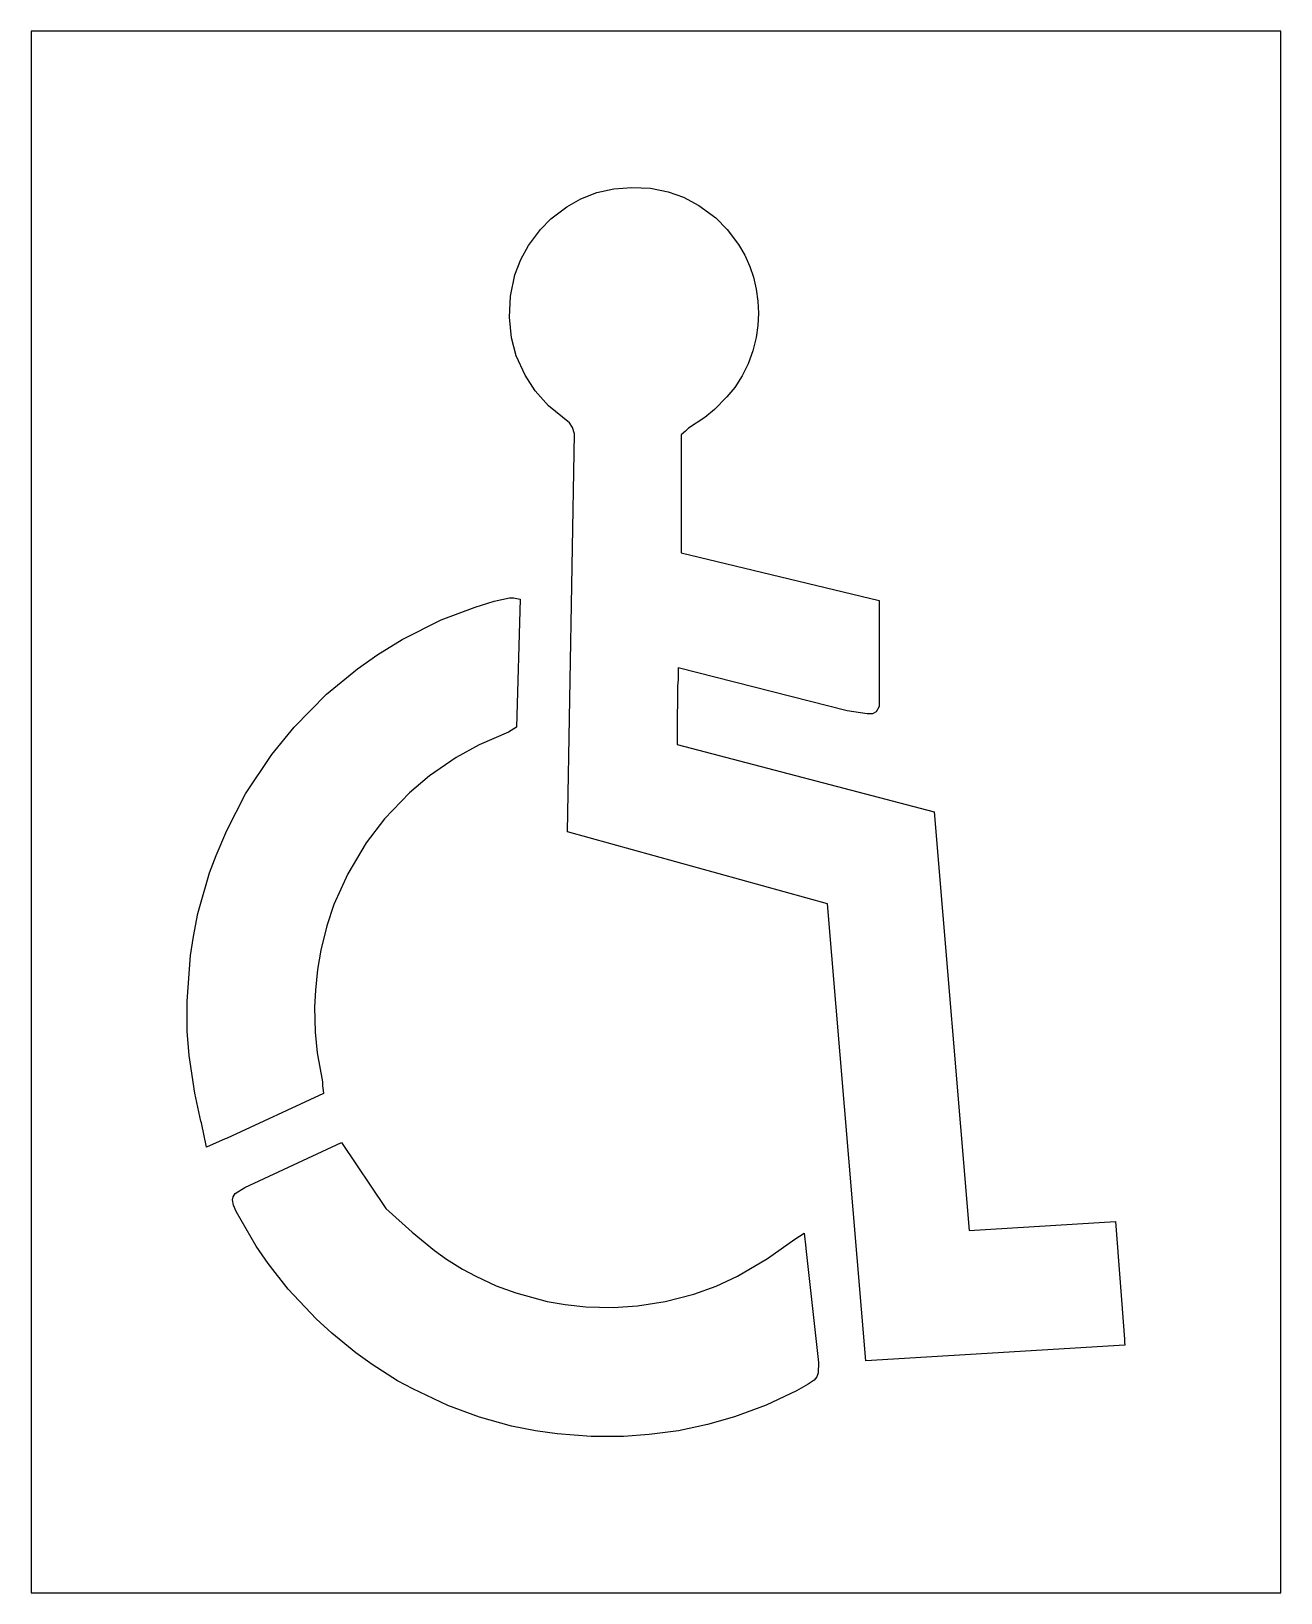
# Model space of a CAD drawing. Header units: inches. Extents: x 0 to 48, y 0 to 60.
import ezdxf

# ---------------------------------------------------------------- set-up
doc = ezdxf.new("R2010")
doc.units = ezdxf.units.IN
doc.header["$MEASUREMENT"] = 0
doc.layers.add('CUT', color=1, linetype='Continuous')

msp = doc.modelspace()

# ---------------------------------------------------------------- linework, layer by layer
at = {"layer": 'CUT'}
for points in [[(0, 0), (48, 0), (48, 60), (0, 60)], [(26.739, 52.382), (27.164, 51.803), (27.407, 51.391), (27.604, 50.955), (27.74, 50.547), (27.845, 50.09), (27.913, 49.634), (27.936, 49.165), (27.914, 48.694), (27.846, 48.229), (27.723, 47.721), (27.544, 47.226), (27.311, 46.754), (27.025, 46.312), (26.718, 45.946), (26.25, 45.465), (25.879, 45.164), (25.249, 44.754), (25.129, 44.635), (24.964, 44.489), (24.964, 39.963), (32.574, 38.121), (32.574, 34.058), (32.453, 33.852), (32.313, 33.775), (32.115, 33.778), (31.341, 33.881), (24.846, 35.539), (24.846, 35.079), (24.832, 34.847), (24.815, 33.063), (24.814, 32.709), (24.809, 32.595), (34.682, 30.006), (36.027, 13.919), (41.654, 14.261), (41.992, 9.746), (41.996, 9.634), (42.008, 9.52), (32.055, 8.915), (30.59, 26.468), (20.597, 29.239), (20.869, 44.525), (20.792, 44.778), (20.673, 44.952), (19.872, 45.611), (19.364, 46.183), (18.971, 46.784), (18.632, 47.524), (18.45, 48.215), (18.377, 49.014), (18.409, 49.817), (18.582, 50.646), (18.806, 51.226), (19.103, 51.772), (19.568, 52.381), (19.966, 52.793), (20.575, 53.258), (21.114, 53.563), (21.729, 53.806), (22.375, 53.94), (23.078, 54), (23.785, 53.973), (24.473, 53.835), (25.056, 53.623), (25.645, 53.304), (26.302, 52.824)], [(6.231, 25.221), (6.404, 26.098), (6.852, 27.662), (7.098, 28.334), (7.508, 29.294), (8.237, 30.697), (9.248, 32.215), (10.094, 33.259), (11.339, 34.526), (12.527, 35.498), (13.311, 36.047), (14.251, 36.626), (15.753, 37.378), (17.057, 37.865), (17.783, 38.097), (18.372, 38.229), (18.529, 38.23), (18.782, 38.176), (18.641, 33.257), (18.335, 33.071), (17.211, 32.579), (16.327, 32.097), (15.298, 31.392), (14.536, 30.734), (13.569, 29.732), (12.87, 28.817), (12.161, 27.623), (11.627, 26.443), (11.349, 25.626), (11.128, 24.697), (10.997, 23.953), (10.914, 23.158), (10.886, 22.501), (10.91, 21.544), (10.99, 20.747), (11.183, 19.636), (11.184, 19.476), (11.211, 19.298), (11.23, 19.185), (7.529, 17.47), (7.449, 17.442), (6.734, 17.117), (6.537, 18.054), (6.516, 18.121), (6.28, 19.191), (6.066, 20.64), (5.996, 21.576), (5.992, 22.726), (6.122, 24.483)], [(13.626, 14.766), (14.632, 13.851), (15.486, 13.152), (15.953, 12.815), (16.563, 12.433), (17.073, 12.166), (17.855, 11.8), (18.618, 11.52), (19.816, 11.196), (20.507, 11.075), (21.301, 10.989), (22.352, 10.963), (23.284, 11.027), (24.352, 11.189), (25.449, 11.471), (26.306, 11.779), (27.133, 12.163), (28.287, 12.85), (29.332, 13.587), (29.689, 13.811), (29.752, 13.253), (29.759, 13.223), (30.237, 8.847), (30.232, 8.452), (30.174, 8.3), (30.07, 8.172), (29.85, 8.013), (29.392, 7.758), (28.227, 7.208), (27.019, 6.754), (25.972, 6.463), (24.862, 6.223), (23.737, 6.075), (22.748, 6), (21.507, 6.008), (20.2, 6.105), (19.368, 6.219), (18.452, 6.404), (17.217, 6.744), (16.001, 7.19), (14.657, 7.831), (14.065, 8.147), (13.096, 8.77), (12.471, 9.217), (11.542, 9.972), (10.948, 10.526), (9.87, 11.669), (9.101, 12.65), (8.639, 13.322), (7.875, 14.645), (7.765, 14.899), (7.73, 15.104), (7.751, 15.215), (7.831, 15.342), (8.201, 15.575), (11.917, 17.296)]]:
    msp.add_lwpolyline(points, close=True, dxfattribs=at)

doc.saveas('drawing.dxf')
